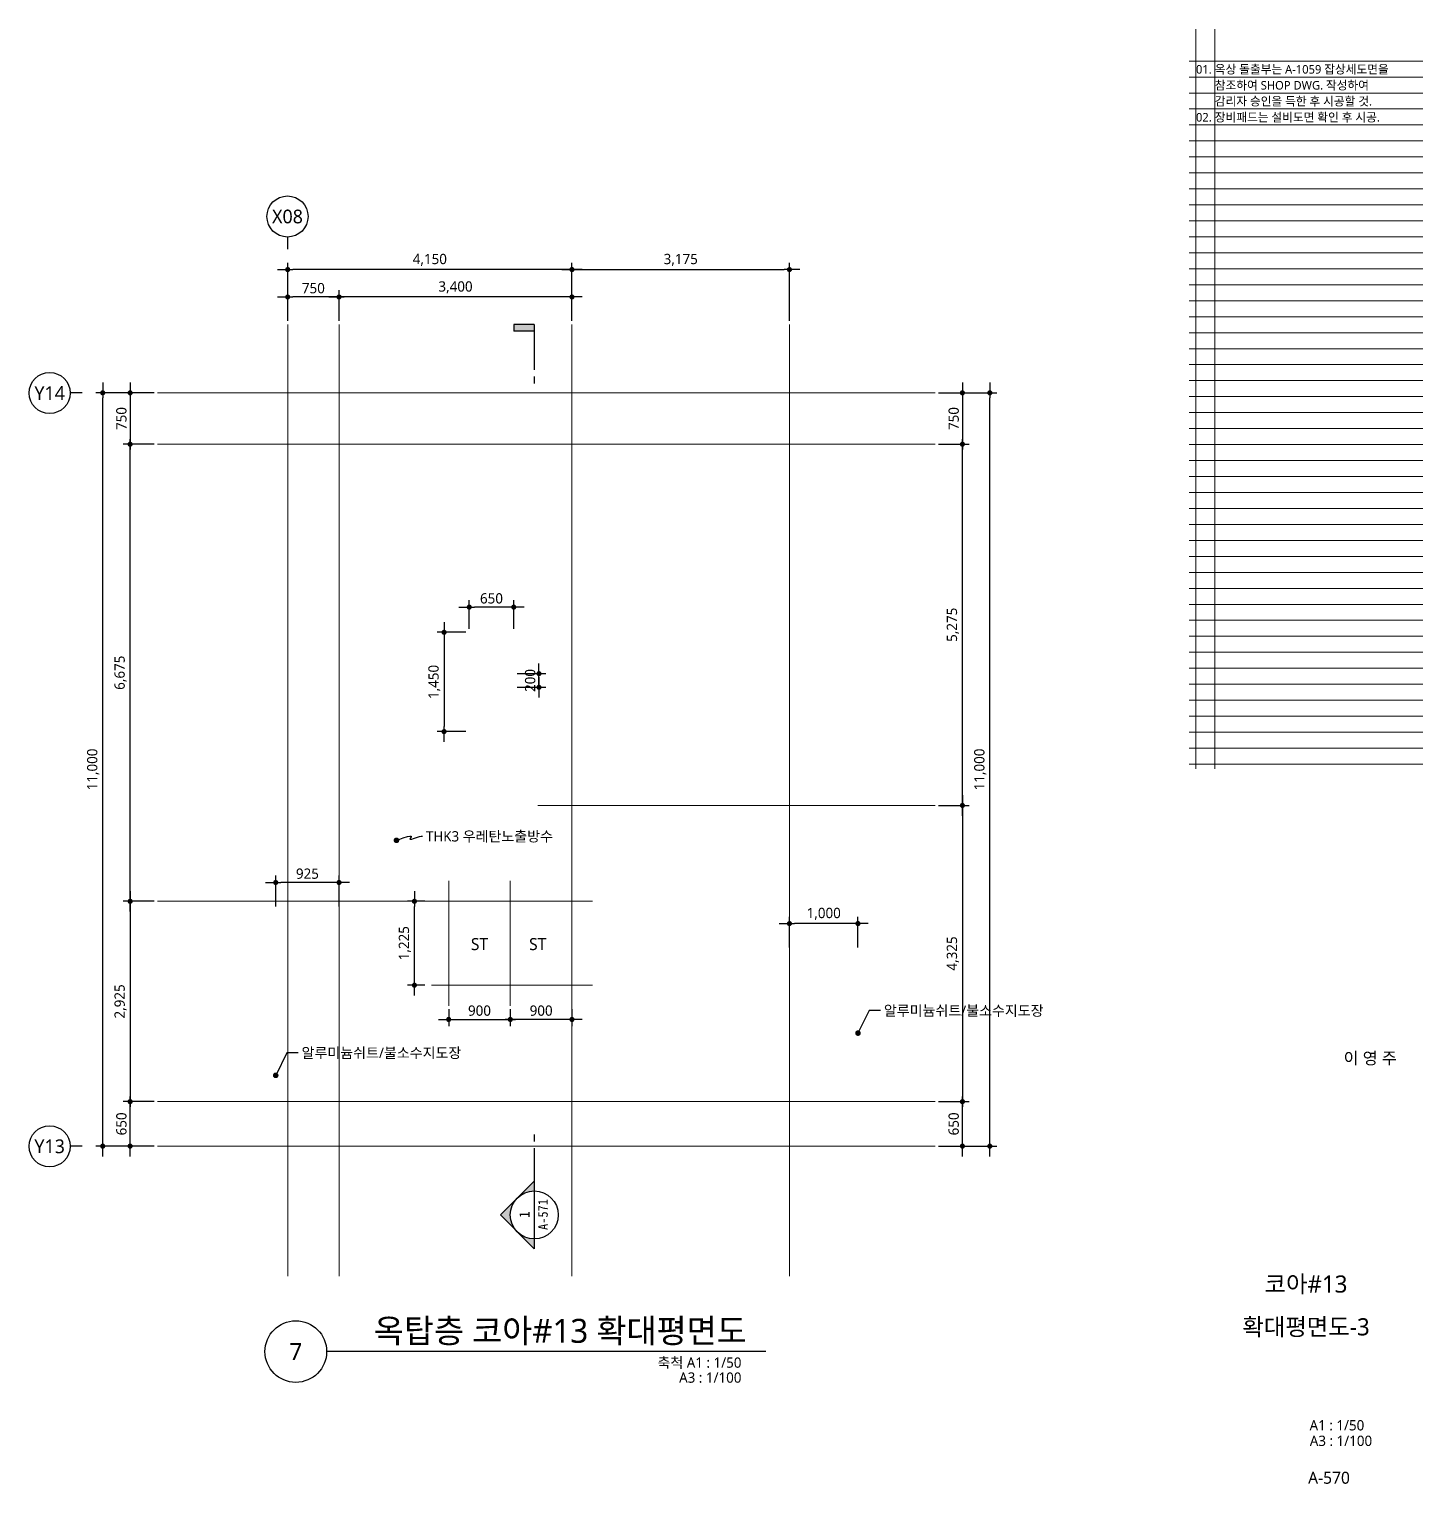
# Model space of a CAD drawing. Header units: millimetres. Extents: x 1467181 to 1720354, y 836037 to 895281.
# Drawn here: x 1569390 to 1589737, y 874037 to 895281 of the extents above; entities that cross this region are included whole.
import ezdxf
from ezdxf.enums import TextEntityAlignment as Align

# ---------------------------------------------------------------- set-up
doc = ezdxf.new("R2010")
doc.units = ezdxf.units.MM
doc.header["$MEASUREMENT"] = 0
doc.linetypes.add('CEN', pattern=[62, 60, -1, 0, -1])
doc.layers.get('0').update_dxf_attribs({"linetype": 'CONTINUOUS'})
for name, color, linetype, lineweight in [('A-AXIS-BUBL', 7, 'CONTINUOUS', 25), ('A-BORD-TEXT', 3, 'CONTINUOUS', 25), ('A-CNTL', 1, 'CEN', 15), ('A-DIMS', 7, 'CONTINUOUS', 25), ('A-MKXS-LEAD', 7, 'CONTINUOUS', 25), ('A-MKXS-MAK1', 3, 'CONTINUOUS', 25), ('A-MKXS-TEXT1', 3, 'CONTINUOUS', 25), ('A-MKXS-TEXT2', 7, 'CONTINUOUS', 25), ('A-MKXX-NAME', 3, 'CONTINUOUS', 25), ('A-XXXX-SYMB', 7, 'CONTINUOUS', 25), ('A-XXXX-TXT1', 3, 'CONTINUOUS', 25), ('A-XXXX-TXT2', 3, 'CONTINUOUS', 25)]:
    doc.layers.add(name, color=color, linetype=linetype, lineweight=lineweight)
doc.layers.add('A-XXXX-NPLT', color=144, linetype='CONTINUOUS', lineweight=15, plot=False)
doc.styles.add('HY울릉도L', font='')
doc.styles.add('돋움체', font='')
doc.styles.add('맑은 고딕', font='malgun.ttf')
doc.styles.add('맑은고딕', font='malgun.ttf')
doc.styles.get('HY울릉도L').set_extended_font_data('HYwulM')
doc.styles.get('돋움체').set_extended_font_data('DotumChe')
doc.dimstyles.new('CDIM', dxfattribs={"dimtxt": 3, "dimasz": 1.5, "dimexe": 2, "dimexo": 1, "dimgap": 1, "dimtad": 1, "dimdec": 0, "dimrnd": 0.5, "dimzin": 0, "dimdsep": 32, "dimlunit": 6, "dimtxsty": 'HY울릉도L', "dimblk1": '_CIDOT', "dimblk2": '_CIDOT', "dimsah": 1, "dimcen": 5.5, "dimclrd": 2, "dimclre": 2, "dimclrt": 7, "dimadec": 0, "dimazin": 0, "dimtfac": 1, "dimtdec": 0, "dimtix": 1, "dimtmove": 2, "dimatfit": 1, "dimldrblk": '_CIDOT', "dimfxl": 1, "dimtolj": 1, "dimtzin": 0, "dimlwd": -1, "dimarcsym": 0})

# ---------------------------------------------------------------- blocks, each defined once
blk = doc.blocks.new('_CIDOT')
at = {"color": 0, "linetype": 'ByBlock'}
blk.add_line((2, 0), (-1, 0), dxfattribs=at)
at = {"color": 0, "linetype": 'ByBlock', "const_width": 0.5}
blk.add_lwpolyline([(-0.25, 0, 1), (0.25, 0, 1)], format="xyb", close=True, dxfattribs=at)
blk = doc.blocks.new('*D481')
at = {"layer": 'A-DIMS', "lineweight": -2, "transparency": 16777216}
for p, q in [((1573915, 891019), (1573915, 891469)), ((1577315, 891019), (1577315, 891469))]:
    blk.add_line(p, q, dxfattribs=at)
at = {"layer": 'A-DIMS', "transparency": 16777216}
blk.add_line((1577240, 891369), (1573990, 891369), dxfattribs=at)
at = {"layer": 'A-DIMS', "transparency": 16777216, "xscale": 75, "yscale": 75, "zscale": 75, "rotation": 180}
blk.add_blockref('_CIDOT', (1573915, 891369), dxfattribs=at)
at = {"layer": 'A-DIMS', "transparency": 16777216, "xscale": 75, "yscale": 75, "zscale": 75}
blk.add_blockref('_CIDOT', (1577315, 891369), dxfattribs=at)
at = {"layer": 'A-DIMS', "color": 3, "transparency": 16777216, "insert": (1575615, 891509), "char_height": 150, "attachment_point": 5, "style": '맑은고딕'}
blk.add_mtext('\\A1;3,400', dxfattribs=at)
blk = doc.blocks.new('*D482')
at = {"layer": 'A-DIMS', "lineweight": -2, "transparency": 16777216}
for p, q in [((1571215, 889219), (1570765, 889219)), ((1571215, 882544), (1570765, 882544))]:
    blk.add_line(p, q, dxfattribs=at)
at = {"layer": 'A-DIMS', "transparency": 16777216}
blk.add_line((1570865, 882619), (1570865, 889144), dxfattribs=at)
at = {"layer": 'A-DIMS', "transparency": 16777216, "xscale": 75, "yscale": 75, "zscale": 75}
for p, rotation in [((1570865, 889219), 90), ((1570865, 882544), 270)]:
    blk.add_blockref('_CIDOT', p, dxfattribs=dict(at, rotation=rotation))
at = {"layer": 'A-DIMS', "color": 3, "transparency": 16777216, "insert": (1570725, 885882), "char_height": 150, "attachment_point": 5, "rotation": 90, "style": '맑은고딕'}
blk.add_mtext('\\A1;6,675', dxfattribs=at)
blk = doc.blocks.new('*D483')
at = {"layer": 'A-DIMS', "lineweight": -2, "transparency": 16777216}
for p, q in [((1573165, 891019), (1573165, 891469)), ((1573915, 891019), (1573915, 891469))]:
    blk.add_line(p, q, dxfattribs=at)
at = {"layer": 'A-DIMS', "transparency": 16777216}
blk.add_line((1573840, 891369), (1573240, 891369), dxfattribs=at)
at = {"layer": 'A-DIMS', "transparency": 16777216, "xscale": 75, "yscale": 75, "zscale": 75, "rotation": 180}
blk.add_blockref('_CIDOT', (1573165, 891369), dxfattribs=at)
at = {"layer": 'A-DIMS', "transparency": 16777216, "xscale": 75, "yscale": 75, "zscale": 75}
blk.add_blockref('_CIDOT', (1573915, 891369), dxfattribs=at)
at = {"layer": 'A-DIMS', "color": 3, "transparency": 16777216, "insert": (1573540, 891497), "char_height": 150, "attachment_point": 5, "style": '맑은고딕'}
blk.add_mtext('\\A1;750', dxfattribs=at)
blk = doc.blocks.new('*D484')
at = {"layer": 'A-DIMS', "lineweight": -2, "transparency": 16777216}
for p, q in [((1573165, 891019), (1573165, 891869)), ((1577315, 891019), (1577315, 891869))]:
    blk.add_line(p, q, dxfattribs=at)
at = {"layer": 'A-DIMS', "transparency": 16777216}
blk.add_line((1577240, 891769), (1573240, 891769), dxfattribs=at)
at = {"layer": 'A-DIMS', "transparency": 16777216, "xscale": 75, "yscale": 75, "zscale": 75, "rotation": 180}
blk.add_blockref('_CIDOT', (1573165, 891769), dxfattribs=at)
at = {"layer": 'A-DIMS', "transparency": 16777216, "xscale": 75, "yscale": 75, "zscale": 75}
blk.add_blockref('_CIDOT', (1577315, 891769), dxfattribs=at)
at = {"layer": 'A-DIMS', "color": 3, "transparency": 16777216, "insert": (1575240, 891910), "char_height": 150, "attachment_point": 5, "style": '맑은고딕'}
blk.add_mtext('\\A1;4,150', dxfattribs=at)
blk = doc.blocks.new('*D485')
at = {"layer": 'A-DIMS', "lineweight": -2, "transparency": 16777216}
for p, q in [((1571215, 889969), (1570365, 889969)), ((1571215, 878969), (1570365, 878969))]:
    blk.add_line(p, q, dxfattribs=at)
at = {"layer": 'A-DIMS', "transparency": 16777216}
blk.add_line((1570465, 879044), (1570465, 889894), dxfattribs=at)
at = {"layer": 'A-DIMS', "transparency": 16777216, "xscale": 75, "yscale": 75, "zscale": 75}
for p, rotation in [((1570465, 889969), 90), ((1570465, 878969), 270)]:
    blk.add_blockref('_CIDOT', p, dxfattribs=dict(at, rotation=rotation))
at = {"layer": 'A-DIMS', "color": 3, "transparency": 16777216, "insert": (1570325, 884469), "char_height": 150, "attachment_point": 5, "rotation": 90, "style": '맑은고딕'}
blk.add_mtext('\\A1;11,000', dxfattribs=at)
blk = doc.blocks.new('*D486')
at = {"layer": 'A-DIMS', "lineweight": -2, "transparency": 16777216}
for p, q in [((1571215, 889969), (1570765, 889969)), ((1571215, 889219), (1570765, 889219))]:
    blk.add_line(p, q, dxfattribs=at)
at = {"layer": 'A-DIMS', "transparency": 16777216}
blk.add_line((1570865, 889894), (1570865, 889294), dxfattribs=at)
at = {"layer": 'A-DIMS', "transparency": 16777216, "xscale": 75, "yscale": 75, "zscale": 75}
for p, rotation in [((1570865, 889969), 90), ((1570865, 889219), 270)]:
    blk.add_blockref('_CIDOT', p, dxfattribs=dict(at, rotation=rotation))
at = {"layer": 'A-DIMS', "color": 3, "transparency": 16777216, "insert": (1570738, 889594), "char_height": 150, "attachment_point": 5, "rotation": 90, "style": '맑은고딕'}
blk.add_mtext('\\A1;750', dxfattribs=at)
blk = doc.blocks.new('*D487')
at = {"layer": 'A-DIMS', "lineweight": -2, "transparency": 16777216}
for p, q in [((1571215, 882544), (1570765, 882544)), ((1571215, 879619), (1570765, 879619))]:
    blk.add_line(p, q, dxfattribs=at)
at = {"layer": 'A-DIMS', "transparency": 16777216}
blk.add_line((1570865, 882469), (1570865, 879694), dxfattribs=at)
at = {"layer": 'A-DIMS', "transparency": 16777216, "xscale": 75, "yscale": 75, "zscale": 75}
for p, rotation in [((1570865, 882544), 90), ((1570865, 879619), 270)]:
    blk.add_blockref('_CIDOT', p, dxfattribs=dict(at, rotation=rotation))
at = {"layer": 'A-DIMS', "color": 3, "transparency": 16777216, "insert": (1570725, 881082), "char_height": 150, "attachment_point": 5, "rotation": 90, "style": '맑은고딕'}
blk.add_mtext('\\A1;2,925', dxfattribs=at)
blk = doc.blocks.new('*D488')
at = {"layer": 'A-DIMS', "lineweight": -2, "transparency": 16777216}
for p, q in [((1575515, 880969), (1575515, 880719)), ((1576415, 880969), (1576415, 880719))]:
    blk.add_line(p, q, dxfattribs=at)
at = {"layer": 'A-DIMS', "transparency": 16777216}
blk.add_line((1575590, 880819), (1576340, 880819), dxfattribs=at)
at = {"layer": 'A-DIMS', "transparency": 16777216, "xscale": 75, "yscale": 75, "zscale": 75, "rotation": 180}
blk.add_blockref('_CIDOT', (1575515, 880819), dxfattribs=at)
at = {"layer": 'A-DIMS', "transparency": 16777216, "xscale": 75, "yscale": 75, "zscale": 75}
blk.add_blockref('_CIDOT', (1576415, 880819), dxfattribs=at)
at = {"layer": 'A-DIMS', "color": 3, "transparency": 16777216, "insert": (1575965, 880947), "char_height": 150, "attachment_point": 5, "style": '맑은고딕'}
blk.add_mtext('\\A1;900', dxfattribs=at)
blk = doc.blocks.new('*D489')
at = {"layer": 'A-DIMS', "lineweight": -2, "transparency": 16777216}
for p, q in [((1576415, 880969), (1576415, 880719)), ((1577315, 880969), (1577315, 880719))]:
    blk.add_line(p, q, dxfattribs=at)
at = {"layer": 'A-DIMS', "transparency": 16777216}
blk.add_line((1577240, 880819), (1576490, 880819), dxfattribs=at)
at = {"layer": 'A-DIMS', "transparency": 16777216, "xscale": 75, "yscale": 75, "zscale": 75, "rotation": 180}
blk.add_blockref('_CIDOT', (1576415, 880819), dxfattribs=at)
at = {"layer": 'A-DIMS', "transparency": 16777216, "xscale": 75, "yscale": 75, "zscale": 75}
blk.add_blockref('_CIDOT', (1577315, 880819), dxfattribs=at)
at = {"layer": 'A-DIMS', "color": 3, "transparency": 16777216, "insert": (1576865, 880947), "char_height": 150, "attachment_point": 5, "style": '맑은고딕'}
blk.add_mtext('\\A1;900', dxfattribs=at)
blk = doc.blocks.new('*D490')
at = {"layer": 'A-DIMS', "lineweight": -2, "transparency": 16777216}
for p, q in [((1575165, 882544), (1574915, 882544)), ((1575165, 881319), (1574915, 881319))]:
    blk.add_line(p, q, dxfattribs=at)
at = {"layer": 'A-DIMS', "transparency": 16777216}
blk.add_line((1575015, 881394), (1575015, 882469), dxfattribs=at)
at = {"layer": 'A-DIMS', "transparency": 16777216, "xscale": 75, "yscale": 75, "zscale": 75}
for p, rotation in [((1575015, 882544), 90), ((1575015, 881319), 270)]:
    blk.add_blockref('_CIDOT', p, dxfattribs=dict(at, rotation=rotation))
at = {"layer": 'A-DIMS', "color": 3, "transparency": 16777216, "insert": (1574875, 881932), "char_height": 150, "attachment_point": 5, "rotation": 90, "style": '맑은고딕'}
blk.add_mtext('\\A1;1,225', dxfattribs=at)
blk = doc.blocks.new('*D491')
at = {"layer": 'A-DIMS', "lineweight": -2, "transparency": 16777216}
for p, q in [((1571215, 879619), (1570765, 879619)), ((1571215, 878969), (1570765, 878969))]:
    blk.add_line(p, q, dxfattribs=at)
at = {"layer": 'A-DIMS', "transparency": 16777216}
blk.add_line((1570865, 879044), (1570865, 879544), dxfattribs=at)
at = {"layer": 'A-DIMS', "transparency": 16777216, "xscale": 75, "yscale": 75, "zscale": 75}
for p, rotation in [((1570865, 879619), 90), ((1570865, 878969), 270)]:
    blk.add_blockref('_CIDOT', p, dxfattribs=dict(at, rotation=rotation))
at = {"layer": 'A-DIMS', "color": 3, "transparency": 16777216, "insert": (1570738, 879294), "char_height": 150, "attachment_point": 5, "rotation": 90, "style": '맑은고딕'}
blk.add_mtext('\\A1;650', dxfattribs=at)
blk = doc.blocks.new('*D492')
at = {"layer": 'A-DIMS', "lineweight": -2, "transparency": 16777216}
for p, q in [((1582665, 889219), (1583115, 889219)), ((1582665, 883944), (1583115, 883944))]:
    blk.add_line(p, q, dxfattribs=at)
at = {"layer": 'A-DIMS', "transparency": 16777216}
blk.add_line((1583015, 884019), (1583015, 889144), dxfattribs=at)
at = {"layer": 'A-DIMS', "transparency": 16777216, "xscale": 75, "yscale": 75, "zscale": 75}
for p, rotation in [((1583015, 889219), 90), ((1583015, 883944), 270)]:
    blk.add_blockref('_CIDOT', p, dxfattribs=dict(at, rotation=rotation))
at = {"layer": 'A-DIMS', "color": 3, "transparency": 16777216, "insert": (1582875, 886582), "char_height": 150, "attachment_point": 5, "rotation": 90, "style": '맑은고딕'}
blk.add_mtext('\\A1;5,275', dxfattribs=at)
blk = doc.blocks.new('*D493')
at = {"layer": 'A-DIMS', "lineweight": -2, "transparency": 16777216}
for p, q in [((1582665, 889969), (1583515, 889969)), ((1582665, 878969), (1583515, 878969))]:
    blk.add_line(p, q, dxfattribs=at)
at = {"layer": 'A-DIMS', "transparency": 16777216}
blk.add_line((1583415, 879044), (1583415, 889894), dxfattribs=at)
at = {"layer": 'A-DIMS', "transparency": 16777216, "xscale": 75, "yscale": 75, "zscale": 75}
for p, rotation in [((1583415, 889969), 90), ((1583415, 878969), 270)]:
    blk.add_blockref('_CIDOT', p, dxfattribs=dict(at, rotation=rotation))
at = {"layer": 'A-DIMS', "color": 3, "transparency": 16777216, "insert": (1583275, 884469), "char_height": 150, "attachment_point": 5, "rotation": 90, "style": '맑은고딕'}
blk.add_mtext('\\A1;11,000', dxfattribs=at)
blk = doc.blocks.new('*D494')
at = {"layer": 'A-DIMS', "lineweight": -2, "transparency": 16777216}
for p, q in [((1582665, 889969), (1583115, 889969)), ((1582665, 889219), (1583115, 889219))]:
    blk.add_line(p, q, dxfattribs=at)
at = {"layer": 'A-DIMS', "transparency": 16777216}
blk.add_line((1583015, 889894), (1583015, 889294), dxfattribs=at)
at = {"layer": 'A-DIMS', "transparency": 16777216, "xscale": 75, "yscale": 75, "zscale": 75}
for p, rotation in [((1583015, 889969), 90), ((1583015, 889219), 270)]:
    blk.add_blockref('_CIDOT', p, dxfattribs=dict(at, rotation=rotation))
at = {"layer": 'A-DIMS', "color": 3, "transparency": 16777216, "insert": (1582888, 889594), "char_height": 150, "attachment_point": 5, "rotation": 90, "style": '맑은고딕'}
blk.add_mtext('\\A1;750', dxfattribs=at)
blk = doc.blocks.new('*D495')
at = {"layer": 'A-DIMS', "lineweight": -2, "transparency": 16777216}
for p, q in [((1582665, 883944), (1583115, 883944)), ((1582665, 879619), (1583115, 879619))]:
    blk.add_line(p, q, dxfattribs=at)
at = {"layer": 'A-DIMS', "transparency": 16777216}
blk.add_line((1583015, 883869), (1583015, 879694), dxfattribs=at)
at = {"layer": 'A-DIMS', "transparency": 16777216, "xscale": 75, "yscale": 75, "zscale": 75}
for p, rotation in [((1583015, 883944), 90), ((1583015, 879619), 270)]:
    blk.add_blockref('_CIDOT', p, dxfattribs=dict(at, rotation=rotation))
at = {"layer": 'A-DIMS', "color": 3, "transparency": 16777216, "insert": (1582875, 881782), "char_height": 150, "attachment_point": 5, "rotation": 90, "style": '맑은고딕'}
blk.add_mtext('\\A1;4,325', dxfattribs=at)
blk = doc.blocks.new('*D496')
at = {"layer": 'A-DIMS', "lineweight": -2, "transparency": 16777216}
for p, q in [((1582665, 879619), (1583115, 879619)), ((1582665, 878969), (1583115, 878969))]:
    blk.add_line(p, q, dxfattribs=at)
at = {"layer": 'A-DIMS', "transparency": 16777216}
blk.add_line((1583015, 879044), (1583015, 879544), dxfattribs=at)
at = {"layer": 'A-DIMS', "transparency": 16777216, "xscale": 75, "yscale": 75, "zscale": 75}
for p, rotation in [((1583015, 879619), 90), ((1583015, 878969), 270)]:
    blk.add_blockref('_CIDOT', p, dxfattribs=dict(at, rotation=rotation))
at = {"layer": 'A-DIMS', "color": 3, "transparency": 16777216, "insert": (1582888, 879294), "char_height": 150, "attachment_point": 5, "rotation": 90, "style": '맑은고딕'}
blk.add_mtext('\\A1;650', dxfattribs=at)
blk = doc.blocks.new('*D497')
at = {"layer": 'A-DIMS', "lineweight": -2, "transparency": 16777216}
for p, q in [((1577315, 891019), (1577315, 891869)), ((1580490, 891019), (1580490, 891869))]:
    blk.add_line(p, q, dxfattribs=at)
at = {"layer": 'A-DIMS', "transparency": 16777216}
blk.add_line((1577390, 891769), (1580415, 891769), dxfattribs=at)
at = {"layer": 'A-DIMS', "transparency": 16777216, "xscale": 75, "yscale": 75, "zscale": 75, "rotation": 180}
blk.add_blockref('_CIDOT', (1577315, 891769), dxfattribs=at)
at = {"layer": 'A-DIMS', "transparency": 16777216, "xscale": 75, "yscale": 75, "zscale": 75}
blk.add_blockref('_CIDOT', (1580490, 891769), dxfattribs=at)
at = {"layer": 'A-DIMS', "color": 3, "transparency": 16777216, "insert": (1578903, 891910), "char_height": 150, "attachment_point": 5, "style": '맑은고딕'}
blk.add_mtext('\\A1;3,175', dxfattribs=at)
blk = doc.blocks.new('CORE 7- 단면')
at = {"layer": 'A-MKXS-MAK1'}
blk.add_hatch(color=256, dxfattribs=at).paths.add_polyline_path([(22637, 12898), (22637, 12998), (22937, 12998), (22937, 12898)])
h = blk.add_hatch(color=256, dxfattribs=at)
h.paths.add_polyline_path([(22442, -7), (22690, 241, 0.414214), (22690, -254)])
h.paths.add_polyline_path([(22690, 241), (22937, 488), (22937, 343, 0.198912)])
h.paths.add_polyline_path([(22690, -254, 0.198912), (22937, -357), (22937, -502)])
for p, q in [((22637, 12998), (22637, 12898)), ((22937, 12998), (22637, 12998)), ((22937, 12998), (22937, 12335)), ((22937, 12898), (22637, 12898)), ((22937, 12235), (22937, 12135)), ((22937, 1166), (22937, 1066)), ((22937, 966), (22937, -502)), ((22937, 488), (22442, -7)), ((22937, -502), (22442, -7))]:
    blk.add_line(p, q, dxfattribs=at)
blk.add_circle((22937, -7), 350, dxfattribs=at)
at = {"layer": 'A-MKXS-TEXT2', "style": '돋움체'}
for s, height, p in [('A-571', 140, (23065, 0)), ('1', 150, (22793, -2))]:
    blk.add_text(s, height=height, rotation=90, dxfattribs=at).set_placement(p, align=Align.MIDDLE)
blk = doc.blocks.new('*D564')
at = {"layer": 'A-DIMS', "lineweight": -2, "transparency": 16777216}
for p, q in [((1572990, 882469), (1572990, 882919)), ((1573915, 882469), (1573915, 882919))]:
    blk.add_line(p, q, dxfattribs=at)
at = {"layer": 'A-DIMS', "transparency": 16777216}
blk.add_line((1573840, 882819), (1573065, 882819), dxfattribs=at)
at = {"layer": 'A-DIMS', "transparency": 16777216, "xscale": 75, "yscale": 75, "zscale": 75, "rotation": 180}
blk.add_blockref('_CIDOT', (1572990, 882819), dxfattribs=at)
at = {"layer": 'A-DIMS', "transparency": 16777216, "xscale": 75, "yscale": 75, "zscale": 75}
blk.add_blockref('_CIDOT', (1573915, 882819), dxfattribs=at)
at = {"layer": 'A-DIMS', "color": 3, "transparency": 16777216, "insert": (1573453, 882947), "char_height": 150, "attachment_point": 5, "style": '맑은고딕'}
blk.add_mtext('\\A1;925', dxfattribs=at)
blk = doc.blocks.new('*D565')
at = {"layer": 'A-DIMS', "lineweight": -2, "transparency": 16777216}
for p, q in [((1580490, 881869), (1580490, 882319)), ((1581490, 881869), (1581490, 882319))]:
    blk.add_line(p, q, dxfattribs=at)
at = {"layer": 'A-DIMS', "transparency": 16777216}
blk.add_line((1581415, 882219), (1580565, 882219), dxfattribs=at)
at = {"layer": 'A-DIMS', "transparency": 16777216, "xscale": 75, "yscale": 75, "zscale": 75, "rotation": 180}
blk.add_blockref('_CIDOT', (1580490, 882219), dxfattribs=at)
at = {"layer": 'A-DIMS', "transparency": 16777216, "xscale": 75, "yscale": 75, "zscale": 75}
blk.add_blockref('_CIDOT', (1581490, 882219), dxfattribs=at)
at = {"layer": 'A-DIMS', "color": 3, "transparency": 16777216, "insert": (1580990, 882360), "char_height": 150, "attachment_point": 5, "style": '맑은고딕'}
blk.add_mtext('\\A1;1,000', dxfattribs=at)
blk = doc.blocks.new('NOTE(220317)')
at = {"layer": 'A-XXXX-NPLT'}
for p, q in [((1010649.8, 179732.7), (1010649.8, 175412.7)), ((1010759.8, 179732.7), (1010759.8, 175412.7)), ((1010609.8, 179546.1), (1011974.8, 179546.1)), ((1010609.8, 179452.7), (1011974.8, 179452.7)), ((1010609.8, 179359.4), (1011974.8, 179359.4)), ((1010609.8, 179266.1), (1011974.8, 179266.1)), ((1010609.8, 179172.7), (1011974.8, 179172.7)), ((1010609.8, 179079.4), (1011974.8, 179079.4)), ((1010609.8, 178986.1), (1011974.8, 178986.1)), ((1010609.8, 178892.7), (1011974.8, 178892.7)), ((1010609.8, 178799.4), (1011974.8, 178799.4)), ((1010609.8, 178706.1), (1011974.8, 178706.1)), ((1010609.8, 178612.7), (1011974.8, 178612.7)), ((1010609.8, 178519.4), (1011974.8, 178519.4)), ((1010609.8, 178426.1), (1011974.8, 178426.1)), ((1010609.8, 178332.7), (1011974.8, 178332.7)), ((1010609.8, 178239.4), (1011974.8, 178239.4)), ((1010609.8, 178146.1), (1011974.8, 178146.1)), ((1010609.8, 178052.7), (1011974.8, 178052.7)), ((1010609.8, 177959.4), (1011974.8, 177959.4)), ((1010609.8, 177866.1), (1011974.8, 177866.1)), ((1010609.8, 177772.7), (1011974.8, 177772.7)), ((1010609.8, 177679.4), (1011974.8, 177679.4)), ((1010609.8, 177586.1), (1011974.8, 177586.1)), ((1010609.8, 177492.7), (1011974.8, 177492.7)), ((1010609.8, 177399.4), (1011974.8, 177399.4)), ((1010609.8, 177306.1), (1011974.8, 177306.1)), ((1010609.8, 177212.7), (1011974.8, 177212.7)), ((1010609.8, 177119.4), (1011974.8, 177119.4)), ((1010609.8, 177026.1), (1011974.8, 177026.1)), ((1010609.8, 176932.7), (1011974.8, 176932.7)), ((1010609.8, 176839.4), (1011974.8, 176839.4)), ((1010609.8, 176746.1), (1011974.8, 176746.1)), ((1010609.8, 176652.7), (1011974.8, 176652.7)), ((1010609.8, 176559.4), (1011974.8, 176559.4)), ((1010609.8, 176466.1), (1011974.8, 176466.1)), ((1010609.8, 176372.7), (1011974.8, 176372.7)), ((1010609.8, 176279.4), (1011974.8, 176279.4)), ((1010609.8, 176186.1), (1011974.8, 176186.1)), ((1010609.8, 176092.7), (1011974.8, 176092.7)), ((1010609.8, 175999.4), (1011974.8, 175999.4)), ((1010609.8, 175906.1), (1011974.8, 175906.1)), ((1010609.8, 175812.7), (1011974.8, 175812.7)), ((1010609.8, 175719.4), (1011974.8, 175719.4)), ((1010609.8, 175626.1), (1011974.8, 175626.1)), ((1010609.8, 175532.7), (1011974.8, 175532.7)), ((1010609.8, 175439.4), (1011974.8, 175439.4))]:
    blk.add_line(p, q, dxfattribs=at)
blk = doc.blocks.new('NOTE_확대평면도_1')
at = {"layer": 'A-XXXX-TXT2', "style": '맑은 고딕'}
for s, p in [('01.', (7576.5, 4901.4)), ('옥상 돌출부는 A-1059 잡상세도면을', (7631.5, 4901.4)), ('참조하여 SHOP DWG. 작성하여', (7631.5, 4854.8)), ('감리자 승인을 득한 후 시공할 것.', (7631.5, 4808.1)), ('02.', (7576.5, 4761.4)), ('장비패드는 설비도면 확인 후 시공.', (7631.5, 4761.4))]:
    blk.add_text(s, height=25, dxfattribs=at).set_placement(p, align=Align.MIDDLE_LEFT)
blk = doc.blocks.new('*D580')
at = {"layer": 'A-DIMS', "lineweight": -2, "transparency": 16777216}
for p, q in [((1575815, 886522), (1575815, 886940)), ((1576465, 886522), (1576465, 886940))]:
    blk.add_line(p, q, dxfattribs=at)
at = {"layer": 'A-DIMS', "transparency": 16777216}
blk.add_line((1576390, 886840), (1575890, 886840), dxfattribs=at)
at = {"layer": 'A-DIMS', "transparency": 16777216, "xscale": 75, "yscale": 75, "zscale": 75, "rotation": 180}
blk.add_blockref('_CIDOT', (1575815, 886840), dxfattribs=at)
at = {"layer": 'A-DIMS', "transparency": 16777216, "xscale": 75, "yscale": 75, "zscale": 75}
blk.add_blockref('_CIDOT', (1576465, 886840), dxfattribs=at)
at = {"layer": 'A-DIMS', "color": 3, "transparency": 16777216, "insert": (1576140, 886967), "char_height": 150, "attachment_point": 5, "style": '맑은고딕'}
blk.add_mtext('\\A1;650', dxfattribs=at)
blk = doc.blocks.new('*D581')
at = {"layer": 'A-DIMS', "lineweight": -2, "transparency": 16777216}
for p, q in [((1575765, 886472), (1575348, 886472)), ((1575765, 885022), (1575348, 885022))]:
    blk.add_line(p, q, dxfattribs=at)
at = {"layer": 'A-DIMS', "transparency": 16777216}
blk.add_line((1575448, 886397), (1575448, 885097), dxfattribs=at)
at = {"layer": 'A-DIMS', "transparency": 16777216, "xscale": 75, "yscale": 75, "zscale": 75}
for p, rotation in [((1575448, 886472), 90), ((1575448, 885022), 270)]:
    blk.add_blockref('_CIDOT', p, dxfattribs=dict(at, rotation=rotation))
at = {"layer": 'A-DIMS', "color": 3, "transparency": 16777216, "insert": (1575307, 885747), "char_height": 150, "attachment_point": 5, "rotation": 90, "style": '맑은고딕'}
blk.add_mtext('\\A1;1,450', dxfattribs=at)
blk = doc.blocks.new('*D582')
at = {"layer": 'A-DIMS', "lineweight": -2, "transparency": 16777216}
for p, q in [((1576515, 885869), (1576933, 885869)), ((1576515, 885669), (1576933, 885669))]:
    blk.add_line(p, q, dxfattribs=at)
at = {"layer": 'A-DIMS', "transparency": 16777216}
for p, q in [((1576833, 885944), (1576833, 886019)), ((1576833, 885669), (1576833, 885869)), ((1576833, 885594), (1576833, 885519))]:
    blk.add_line(p, q, dxfattribs=at)
at = {"layer": 'A-DIMS', "transparency": 16777216, "xscale": 75, "yscale": 75, "zscale": 75}
for p, rotation in [((1576833, 885869), 270), ((1576833, 885669), 90)]:
    blk.add_blockref('_CIDOT', p, dxfattribs=dict(at, rotation=rotation))
at = {"layer": 'A-DIMS', "color": 3, "transparency": 16777216, "insert": (1576705, 885769), "char_height": 150, "attachment_point": 5, "rotation": 90, "style": '맑은고딕'}
blk.add_mtext('\\A1;200', dxfattribs=at)

msp = doc.modelspace()

# ---------------------------------------------------------------- linework, layer by layer
at = {"layer": 'A-AXIS-BUBL', "ltscale": 0.2}
for p, q in [((1573165.1, 892069.4), (1573165.1, 892244.4)), ((1570165.1, 889969.4), (1569990.1, 889969.4)), ((1570165.1, 878969.4), (1569990.1, 878969.4))]:
    msp.add_line(p, q, dxfattribs=at)
for centre in [(1573162.2, 892544.4), (1569690.1, 889966.4), (1569690.1, 878966.4)]:
    msp.add_circle(centre, 300, dxfattribs=at)
at = {"layer": 'A-CNTL'}
for p, q in [((1573165.1, 877069.4), (1573165.1, 890969.4)), ((1573915.1, 877069.4), (1573915.1, 890969.4)), ((1577315.1, 877069.4), (1577315.1, 890969.4)), ((1580490.1, 877069.4), (1580490.1, 890969.4)), ((1571265.1, 889969.4), (1582615.1, 889969.4)), ((1571265.1, 889219.4), (1582615.1, 889219.4)), ((1576815.1, 883944.4), (1582615.1, 883944.4)), ((1575515.1, 881019.4), (1575515.1, 882844.4)), ((1576415.1, 881019.4), (1576415.1, 882844.4)), ((1571265.1, 882544.4), (1577615.1, 882544.4)), ((1577615.1, 881319.4), (1575265.1, 881319.4)), ((1571265.1, 879619.4), (1582615.1, 879619.4)), ((1571265.1, 878969.4), (1582615.1, 878969.4))]:
    msp.add_line(p, q, dxfattribs=at)
at = {"layer": 'A-MKXS-LEAD', "const_width": 40}
for points in [[(1574732.3, 883436.3, 1), (1574773.8, 883432.1, 1)], [(1581469.4, 880621.4, 1), (1581510.9, 880617.3, 1)], [(1572969.4, 880004.8, 1), (1573010.9, 880000.6, 1)]]:
    msp.add_lwpolyline(points, format="xyb", close=True, dxfattribs=at)
at = {"layer": 'A-MKXS-LEAD'}
for points in [[(1574752.2, 883433.9), (1574850, 883470.7), (1574913.7, 883490.6), (1574949.9, 883497.1), (1574965.3, 883493.6), (1574966.5, 883483.7), (1574960, 883470.9), (1574952.4, 883458.7), (1574950.5, 883450.6), (1574959.1, 883449.3), (1574977.3, 883453.7), (1575002.1, 883461.9), (1575031, 883472), (1575061.2, 883482.1), (1575090, 883490.3), (1575114.7, 883494.6), (1575132.6, 883493.2)], [(1581818.2, 880947.5), (1581654.2, 880947.5), (1581654.2, 880947.5), (1581490.1, 880619.4), (1581490.1, 880619.4)], [(1573318.2, 880330.8), (1573154.2, 880330.8), (1573154.2, 880330.8), (1572990.1, 880002.7), (1572990.1, 880002.7)]]:
    msp.add_lwpolyline(points, dxfattribs=at)
at = {"layer": 'A-XXXX-SYMB'}
msp.add_line((1580146.6, 875969.4), (1573733.6, 875969.4), dxfattribs=at)
msp.add_circle((1573283.6, 875969.4), 450, dxfattribs=at)

# ---------------------------------------------------------------- block references
for name, p, xscale, yscale, zscale in [('NOTE(220317)', (-940200, 445948.8), 2.499999981306344, 2.499999981306344, 2.499999981306344), ('NOTE_확대평면도_1', (1548542, 870186), 4.999999962612687, 4.999999962612687, 4.999999962612687)]:
    msp.add_blockref(name, p, dxfattribs=dict(xscale=xscale, yscale=yscale, zscale=zscale))
at = {"layer": 'A-DIMS'}
msp.add_blockref('CORE 7- 단면', (1553827.8, 877971), dxfattribs=at)

# ---------------------------------------------------------------- texts
at = {"layer": 'A-BORD-TEXT', "style": '맑은고딕'}
for s, height, p in [('이 영 주', 175, (1589356.3, 880165.5)), ('A1 : 1/50', 150, (1588881.5, 874817.8)), ('A3 : 1/100', 150, (1588996.4, 874591)), ('A-570', 175, (1588671.7, 874039.2))]:
    msp.add_text(s, height=height, dxfattribs=at).set_placement(p, align=Align.RIGHT)
for s, p in [('코아#13', (1588030.7, 876955.6)), ('확대평면도-3', (1588030.7, 876330.6))]:
    msp.add_text(s, height=250, dxfattribs=at).set_placement(p, align=Align.MIDDLE_CENTER)
at = {"layer": 'A-MKXS-TEXT1', "style": '맑은고딕'}
for s, p in [('THK3 우레탄노출방수', (1575182.6, 883493.2)), ('알루미늄쉬트/불소수지도장', (1581868.2, 880947.5)), ('알루미늄쉬트/불소수지도장', (1573368.2, 880330.8))]:
    msp.add_text(s, height=150, dxfattribs=at).set_placement(p, align=Align.MIDDLE_LEFT)
at = {"layer": 'A-MKXX-NAME', "style": '맑은고딕'}
for p in [(1575965.1, 881919.4), (1576815.1, 881919.4)]:
    msp.add_text('ST', height=175, dxfattribs=at).set_placement(p, align=Align.MIDDLE_CENTER)
at = {"layer": 'A-XXXX-TXT1', "style": '맑은고딕'}
msp.add_text('옥탑층 코아#13 확대평면도', height=350, dxfattribs=at).set_placement((1579867.2, 875992), align=Align.BOTTOM_RIGHT)
msp.add_text('7', height=250, dxfattribs=at).set_placement((1573283.6, 875969.4), align=Align.MIDDLE)
for s, p in [('축척 A1 : 1/50', (1579789.3, 875883.2)), ('A3 : 1/100', (1579789.3, 875664.3))]:
    msp.add_text(s, height=150, dxfattribs=at).set_placement(p, align=Align.TOP_RIGHT)
at = {"layer": 'A-XXXX-TXT2', "ltscale": 0.2, "style": '맑은고딕'}
for s, p in [('X08', (1573162.2, 892544.4)), ('Y14', (1569690.1, 889966.4)), ('Y13', (1569690.1, 878966.4))]:
    msp.add_text(s, height=200, dxfattribs=at).set_placement(p, align=Align.MIDDLE)

# ---------------------------------------------------------------- dimensions: what is measured, and where the dimension line sits
at = {"layer": 'A-DIMS'}
for base, p1, p2, angle, picture, middle in [((1573165.1, 891769.4), (1577315.1, 890969.4), (1573165.1, 890969.4), 180, '*D484', (1575240.1, 891909.8)), ((1580490.1, 891769.4), (1577315.1, 890969.4), (1580490.1, 890969.4), 0, '*D497', (1578902.6, 891909.8)), ((1573915.1, 891369.4), (1577315.1, 890969.4), (1573915.1, 890969.4), 180, '*D481', (1575615.1, 891509.4)), ((1573165.1, 891369.4), (1573915.1, 890969.4), (1573165.1, 890969.4), 180, '*D483', (1573540.1, 891496.9)), ((1570465.1, 889969.4), (1571265.1, 878969.4), (1571265.1, 889969.4), 270, '*D485', (1570324.6, 884469.4)), ((1570865.1, 889219.4), (1571265.1, 889969.4), (1571265.1, 889219.4), 90, '*D486', (1570737.6, 889594.4)), ((1583415.1, 889969.4), (1582615.1, 878969.4), (1582615.1, 889969.4), 270, '*D493', (1583274.6, 884469.4)), ((1583015.1, 889219.4), (1582615.1, 889969.4), (1582615.1, 889219.4), 90, '*D494', (1582887.6, 889594.4)), ((1570865.1, 889219.4), (1571265.1, 882544.4), (1571265.1, 889219.4), 270, '*D482', (1570725, 885881.9)), ((1583015.1, 889219.4), (1582615.1, 883944.4), (1582615.1, 889219.4), 270, '*D492', (1582875, 886581.9)), ((1575447.6, 885022.4), (1575815.1, 886472), (1575814.9, 885022.4), 90, '*D581', (1575307.2, 885747.2)), ((1576832.6, 885869.4), (1576465.1, 885669.4), (1576465.1, 885869.4), 270, '*D582', (1576705.1, 885769.4)), ((1583015.1, 879619.4), (1582615.1, 883944.4), (1582615.1, 879619.4), 90, '*D495', (1582875, 881781.9)), ((1572990.1, 882819.4), (1573915.1, 882419.4), (1572990.1, 882419.4), 180, '*D564', (1573452.6, 882946.9)), ((1570865.1, 879619.4), (1571265.1, 882544.4), (1571265.1, 879619.4), 90, '*D487', (1570725, 881081.9)), ((1575015.1, 882544.4), (1575215.1, 881319.4), (1575215.1, 882544.4), 90, '*D490', (1574874.6, 881931.9)), ((1580490.1, 882219.4), (1581490.1, 881819.4), (1580490.1, 881819.4), 180, '*D565', (1580990.1, 882359.8)), ((1576415.1, 880819.4), (1577315.1, 881019.4), (1576415.1, 881019.4), 180, '*D489', (1576865.1, 880946.9)), ((1570865.1, 879619.4), (1571265.1, 878969.4), (1571265.1, 879619.4), 270, '*D491', (1570737.6, 879294.4)), ((1583015.1, 879619.4), (1582615.1, 878969.4), (1582615.1, 879619.4), 270, '*D496', (1582887.6, 879294.4))]:
    dim = msp.add_linear_dim(base=base, p1=p1, p2=p2, angle=angle, dimstyle='CDIM', override={"dimscale": 50, "dimtxsty": '맑은고딕', "dimclrd": 256, "dimclre": 256, "dimclrt": 3}, dxfattribs=at)
    dim.commit()
    dim.dimension.update_dxf_attribs({"geometry": picture, "text_midpoint": middle})
for base, p1, p2, picture, middle in [((1575815.1, 886839.6), (1576465.1, 886472.4), (1575815.1, 886472), '*D580', (1576140.1, 886967.1)), ((1576415.1, 880819.4), (1575515.1, 881019.4), (1576415.1, 881019.4), '*D488', (1575965.1, 880946.9))]:
    dim = msp.add_linear_dim(base=base, p1=p1, p2=p2, dimstyle='CDIM', override={"dimscale": 50, "dimtxsty": '맑은고딕', "dimclrd": 256, "dimclre": 256, "dimclrt": 3}, dxfattribs=at)
    dim.commit()
    dim.dimension.update_dxf_attribs({"geometry": picture, "text_midpoint": middle})

doc.saveas('drawing.dxf')
